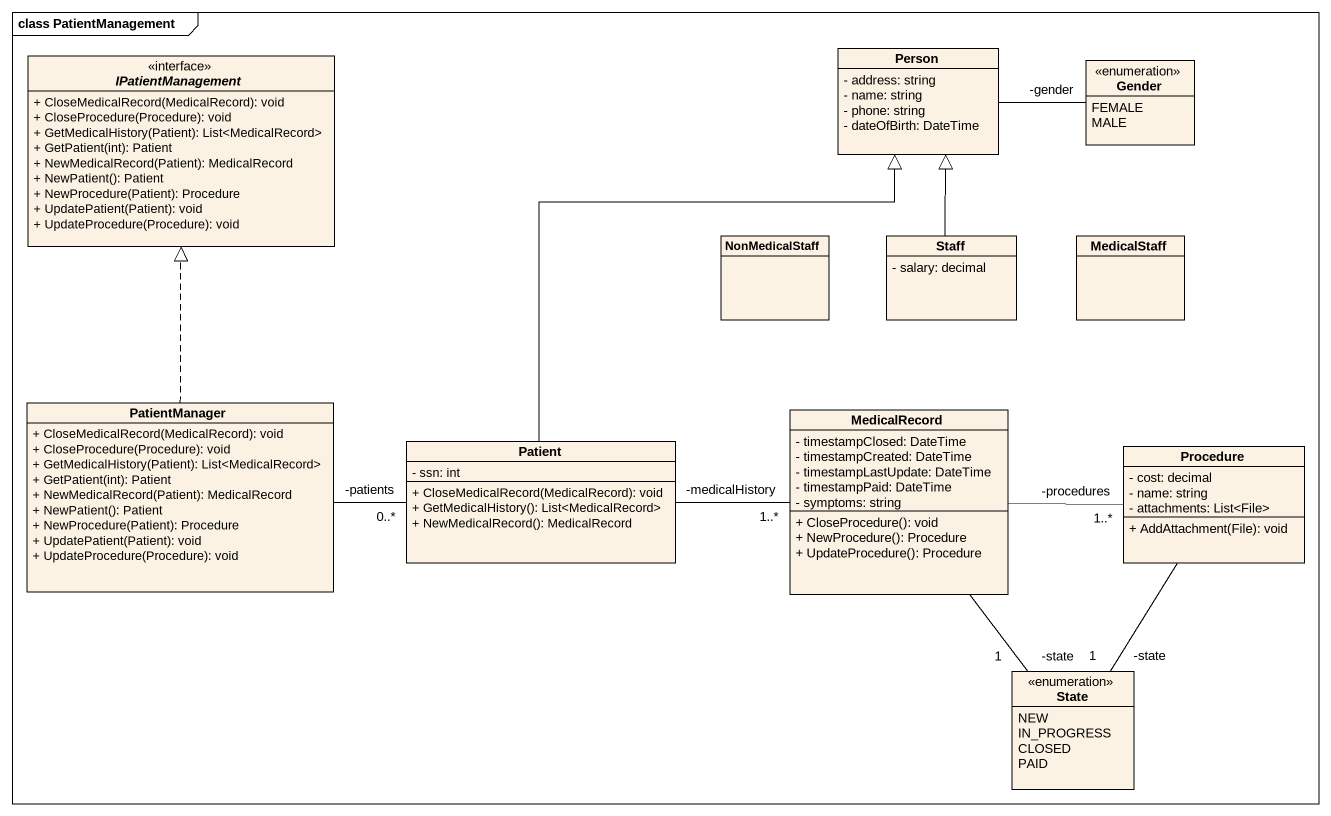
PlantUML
@startuml
mainframe class PatientManagement
hide circle
hide empty members
skinparam classAttributeIconSize 0
interface IPatientManagement <<interface>> {
  + CloseMedicalRecord(MedicalRecord): void
  + CloseProcedure(Procedure): void
  + GetMedicalHistory(Patient): List<MedicalRecord>
  + GetPatient(int): Patient
  + NewMedicalRecord(Patient): MedicalRecord
  + NewPatient(): Patient
  + NewProcedure(Patient): Procedure
  + UpdatePatient(Patient): void
  + UpdateProcedure(Procedure): void
}
class "Person" as Person_ {
  - address: string
  - name: string
  - phone: string
  - dateOfBirth: DateTime
}
enum Gender {
  FEMALE
  MALE
}
class NonMedicalStaff
class Staff {
  - salary: decimal
}
class MedicalStaff
class PatientManager {
  + CloseMedicalRecord(MedicalRecord): void
  + CloseProcedure(Procedure): void
  + GetMedicalHistory(Patient): List<MedicalRecord>
  + GetPatient(int): Patient
  + NewMedicalRecord(Patient): MedicalRecord
  + NewPatient(): Patient
  + NewProcedure(Patient): Procedure
  + UpdatePatient(Patient): void
  + UpdateProcedure(Procedure): void
}
class MedicalRecord {
  - timestampClosed: DateTime
  - timestampCreated: DateTime
  - timestampLastUpdate: DateTime
  - timestampPaid: DateTime
  - symptoms: string
  + CloseProcedure(): void
  + NewProcedure(): Procedure
  + UpdateProcedure(): Procedure
}
class Patient {
  - ssn: int
  + CloseMedicalRecord(MedicalRecord): void
  + GetMedicalHistory(): List<MedicalRecord>
  + NewMedicalRecord(): MedicalRecord
}
class Procedure {
  - cost: decimal
  - name: string
  - attachments: List<File>
  + AddAttachment(File): void
}
enum "State" as State_ {
  NEW
  IN_PROGRESS
  CLOSED
  PAID
}
Person_ -right- "-gender" Gender
Staff -up-|> Person_
PatientManager .up.|> IPatientManagement
PatientManager -right- "-patients\n0..*" Patient
MedicalRecord -right- "-procedures\n1..*" Procedure
MedicalRecord -- "-state\n1" State_
Patient -up-|> Person_
Patient -right- "-medicalHistory\n1..*" MedicalRecord
Procedure -- "-state\n1" State_
@enduml
